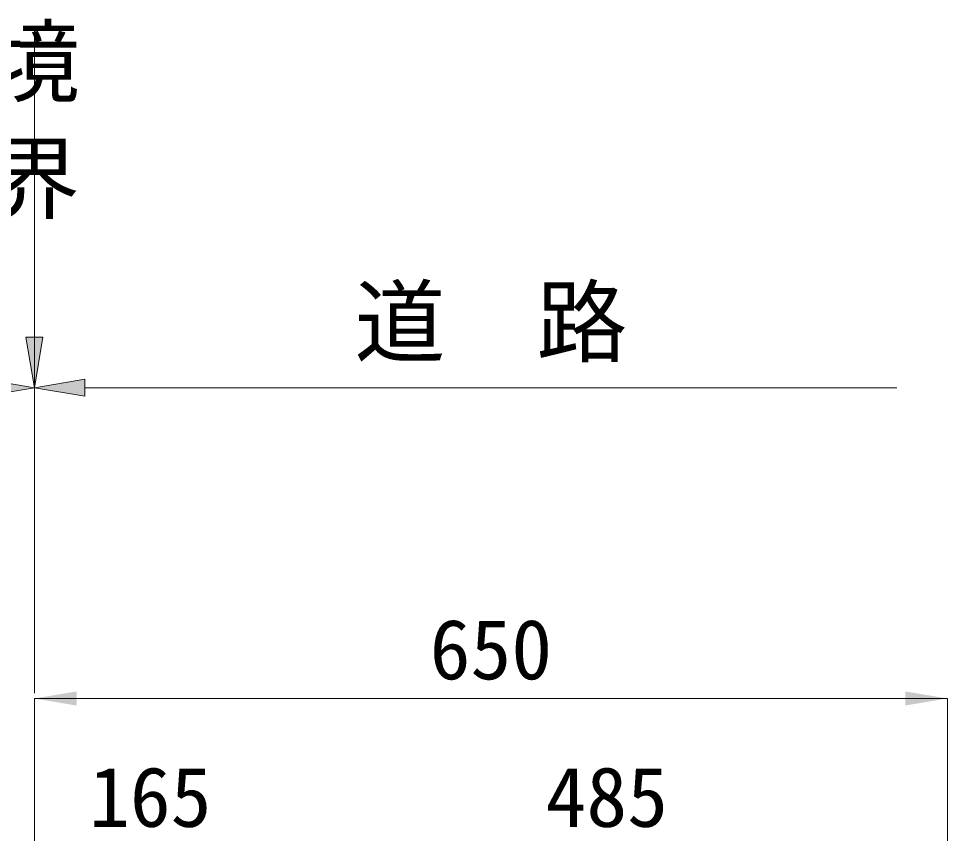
# Model space of a CAD drawing. Units: millimetres at full size; details may follow other scales. Extents: x 10958 to 33220, y 2125 to 9550.
# Drawn here: x 18997 to 19658, y 7425 to 8005 of the extents above; entities that cross this region are included whole.
import ezdxf
from ezdxf.enums import TextEntityAlignment as Align

# ---------------------------------------------------------------- set-up
doc = ezdxf.new("R2010")
doc.units = ezdxf.units.MM
doc.header["$LTSCALE"] = 20
doc.layers.add('寸法線', color=7, linetype='Continuous', lineweight=13)
doc.styles.add('ＭＳ ゴシック', font='')
doc.styles.get('ＭＳ ゴシック').set_extended_font_data('MS Gothic')

# ---------------------------------------------------------------- blocks, each defined once
blk = doc.blocks.new('filled_arrow')
at = {"color": 0, "linetype": 'Continuous', "lineweight": -2}
blk.add_solid([(7.5, 1.25), (0, 0), (7.5, -1.25)], dxfattribs=at)

msp = doc.modelspace()

# ---------------------------------------------------------------- hatches: boundary and pattern name
at = {"layer": '寸法線'}
for points in [[(19002.14, 7778), (19014.14, 7778), (19008.14, 7742)], [(18972.14, 7748), (18972.14, 7736), (19008.14, 7742)], [(19044.14, 7748), (19044.14, 7736), (19008.14, 7742)]]:
    msp.add_hatch(color=256, dxfattribs=at).paths.add_polyline_path(points)

# ---------------------------------------------------------------- linework, layer by layer
for p, q in [((19008.14, 7778), (19008.14, 7998.47)), ((19008.14, 7524.54), (19008.14, 7798.08)), ((19622.14, 7742), (19044.14, 7742)), ((19658.14, 7520.81), (19008.14, 7520.81)), ((19008.14, 7241.82), (19008.14, 7520.81)), ((19658.14, 7121.82), (19658.14, 7520.81))]:
    msp.add_line(p, q, dxfattribs=at)
for points in [[(19002.14, 7778), (19014.14, 7778), (19008.14, 7742)], [(18972.14, 7748), (18972.14, 7736), (19008.14, 7742)], [(19044.14, 7748), (19044.14, 7736), (19008.14, 7742)]]:
    msp.add_lwpolyline(points, close=True, dxfattribs=at)

# ---------------------------------------------------------------- block references
at = {"layer": '寸法線', "xscale": 4, "yscale": 4}
msp.add_blockref('filled_arrow', (19008.14, 7520.81), dxfattribs=at)
at = {"layer": '寸法線', "xscale": 4, "yscale": 4, "rotation": 180}
msp.add_blockref('filled_arrow', (19658.14, 7520.81), dxfattribs=at)

# ---------------------------------------------------------------- texts
at = {"layer": '寸法線', "style": 'ＭＳ ゴシック'}
for s, p in [('境', (18975.76, 7997.82)), ('界', (18975.76, 7914.48))]:
    msp.add_text(s, height=47.47, dxfattribs=at).set_placement(p, align=Align.TOP_LEFT)
for s, height, p in [('道\u3000路', 47.47, (19333.14, 7788.93)), ('650', 42.72, (19333.14, 7555.81)), ('165', 42.72, (19090.64, 7450.81)), ('485', 42.72, (19415.64, 7450.81))]:
    msp.add_text(s, height=height, dxfattribs=at).set_placement(p, align=Align.MIDDLE_CENTER)

doc.saveas('drawing.dxf')
